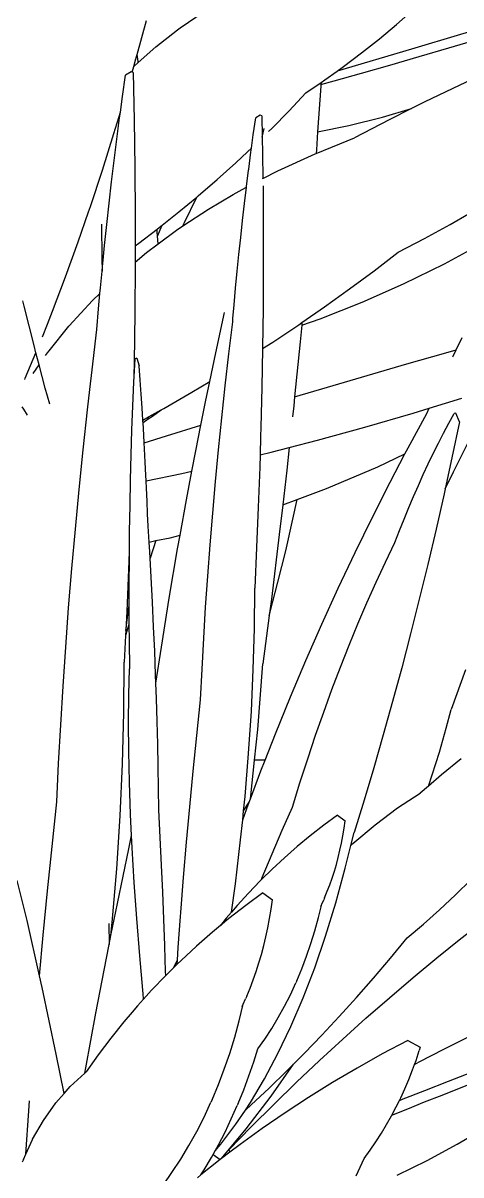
# Model space of a CAD drawing. Header units: metres. Extents: x 244.4 to 340.3, y -4.1 to 64.3.
# Drawn here: x 250.82 to 251.034, y 7.587 to 8.149 of the extents above; entities that cross this region are included whole.
import ezdxf

# ---------------------------------------------------------------- set-up
doc = ezdxf.new("R2010")
doc.units = ezdxf.units.M
doc.layers.add('Edges', color=7, linetype='Continuous')

# ---------------------------------------------------------------- blocks, each defined once
blk = doc.blocks.new('Novo+Sobrado2m fr')
for p, q in [((-4.6916, -1.07074), (-4.67998, -1.06285)), ((-4.586, -1.06911), (-4.57778, -1.06191)), ((-4.71268, -1.08376), (-4.70816, -1.06718)), ((-4.70349, -1.07996), (-4.69297, -1.0718)), ((-4.69297, -1.0718), (-4.6916, -1.07074)), ((-4.59444, -1.07613), (-4.586, -1.06911)), ((-4.53119, -1.06718), (-4.55481, -1.07407)), ((-4.60308, -1.08299), (-4.59444, -1.07613)), ((-4.55481, -1.07407), (-4.5788, -1.08113)), ((-4.56049, -1.08051), (-4.54555, -1.07607)), ((-4.71324, -1.08584), (-4.71268, -1.08376)), ((-4.71219, -1.08724), (-4.71268, -1.08376)), ((-4.71214, -1.08763), (-4.70349, -1.07996)), ((-4.5788, -1.08113), (-4.61499, -1.09186)), ((-4.61193, -1.08967), (-4.60308, -1.08299)), ((-4.57508, -1.0848), (-4.56049, -1.08051)), ((-4.71431, -1.08955), (-4.71324, -1.08584)), ((-4.71431, -1.08955), (-4.71214, -1.08763)), ((-4.71214, -1.08763), (-4.71219, -1.08724)), ((-4.6031, -1.09288), (-4.58929, -1.08892)), ((-4.58929, -1.08892), (-4.57508, -1.0848)), ((-4.71978, -1.10424), (-4.71831, -1.09379)), ((-4.7156, -1.09218), (-4.71831, -1.09379)), ((-4.71511, -1.09237), (-4.7156, -1.09218)), ((-4.71511, -1.09237), (-4.71431, -1.08955)), ((-4.71453, -1.09259), (-4.71511, -1.09237)), ((-4.71453, -1.09259), (-4.7141, -1.11574)), ((-4.62099, -1.09617), (-4.61499, -1.09186)), ((-4.61647, -1.09666), (-4.6031, -1.09288)), ((-4.61499, -1.09186), (-4.61193, -1.08967)), ((-4.53763, -1.09046), (-4.55524, -1.09868)), ((-4.63025, -1.10249), (-4.62292, -1.09749)), ((-4.62302, -1.09926), (-4.62456, -1.12149)), ((-4.62298, -1.09847), (-4.62302, -1.09926)), ((-4.62298, -1.09847), (-4.61647, -1.09666)), ((-4.62292, -1.09749), (-4.62298, -1.09847)), ((-4.62292, -1.09749), (-4.62099, -1.09617)), ((-4.55524, -1.09868), (-4.57261, -1.10708)), ((-4.72082, -1.11189), (-4.71978, -1.10424)), ((-4.63851, -1.11124), (-4.63025, -1.10249)), ((-4.64698, -1.11984), (-4.63851, -1.11124)), ((-4.59289, -1.11434), (-4.5787, -1.11013)), ((-4.5787, -1.11013), (-4.58973, -1.11566)), ((-4.57261, -1.10708), (-4.5787, -1.11013)), ((-4.72397, -1.12236), (-4.72082, -1.11189)), ((-4.72256, -1.12511), (-4.72119, -1.11468)), ((-4.72119, -1.11468), (-4.72082, -1.11189)), ((-4.7141, -1.11574), (-4.71382, -1.13905)), ((-4.65597, -1.12301), (-4.65479, -1.11463)), ((-4.65262, -1.11334), (-4.65479, -1.11463)), ((-4.65176, -1.11367), (-4.65262, -1.11334)), ((-4.65176, -1.11367), (-4.65157, -1.12401)), ((-4.60939, -1.11844), (-4.59289, -1.11434)), ((-4.58973, -1.11566), (-4.6066, -1.12443)), ((-4.72961, -1.14023), (-4.72397, -1.12236)), ((-4.65683, -1.12939), (-4.65597, -1.12301)), ((-4.65157, -1.12401), (-4.65074, -1.11982)), ((-4.64847, -1.12129), (-4.64698, -1.11984)), ((-4.62456, -1.12149), (-4.62517, -1.13028)), ((-4.62456, -1.12149), (-4.60939, -1.11844)), ((-4.72386, -1.13551), (-4.72256, -1.12511)), ((-4.65157, -1.12401), (-4.65142, -1.13222)), ((-4.6253, -1.13197), (-4.6066, -1.12443)), ((-4.66452, -1.13657), (-4.65882, -1.13124)), ((-4.65882, -1.13124), (-4.65683, -1.12939)), ((-4.65819, -1.13972), (-4.6571, -1.13137)), ((-4.6571, -1.13137), (-4.65683, -1.12939)), ((-4.65142, -1.13222), (-4.65127, -1.14428)), ((-4.64398, -1.1405), (-4.6257, -1.13213)), ((-4.6257, -1.13213), (-4.6253, -1.13197)), ((-4.62517, -1.13028), (-4.6253, -1.13197)), ((-4.72511, -1.1459), (-4.72386, -1.13551)), ((-4.71382, -1.13905), (-4.71368, -1.16252)), ((-4.67358, -1.14471), (-4.66452, -1.13657)), ((-4.65824, -1.14009), (-4.65819, -1.13972)), ((-4.73543, -1.15782), (-4.72961, -1.14023)), ((-4.68285, -1.15269), (-4.67358, -1.14471)), ((-4.65924, -1.14805), (-4.65824, -1.14009)), ((-4.65136, -1.14432), (-4.65127, -1.14428)), ((-4.65127, -1.14428), (-4.64398, -1.1405)), ((-4.72631, -1.15626), (-4.72511, -1.1459)), ((-4.66573, -1.15206), (-4.66139, -1.14952)), ((-4.66139, -1.14952), (-4.65928, -1.14843)), ((-4.66024, -1.15637), (-4.65928, -1.14843)), ((-4.65928, -1.14843), (-4.65924, -1.14805)), ((-4.65123, -1.14787), (-4.65119, -1.15089)), ((-4.65119, -1.15089), (-4.65108, -1.16968)), ((-4.72745, -1.1666), (-4.72631, -1.15626)), ((-4.6923, -1.16051), (-4.68359, -1.1533)), ((-4.68954, -1.16567), (-4.68359, -1.1533)), ((-4.68359, -1.1533), (-4.68285, -1.15269)), ((-4.67791, -1.15918), (-4.66573, -1.15206)), ((-4.6612, -1.16467), (-4.66024, -1.15637)), ((-4.74143, -1.17514), (-4.73632, -1.16041)), ((-4.73632, -1.16041), (-4.73543, -1.15782)), ((-4.70045, -1.16698), (-4.6923, -1.16051)), ((-4.69031, -1.16734), (-4.67791, -1.15918)), ((-4.55991, -1.16663), (-4.55091, -1.16149)), ((-4.73002, -1.1664), (-4.72984, -1.18303)), ((-4.72853, -1.17691), (-4.72745, -1.1666)), ((-4.71368, -1.16252), (-4.71368, -1.17705)), ((-4.70266, -1.17233), (-4.70045, -1.16698)), ((-4.70196, -1.16817), (-4.70045, -1.16698)), ((-4.6935, -1.16945), (-4.69031, -1.16734)), ((-4.69031, -1.16734), (-4.68954, -1.16567)), ((-4.66211, -1.17296), (-4.6612, -1.16467)), ((-4.57243, -1.17345), (-4.55991, -1.16663)), ((-4.7118, -1.17567), (-4.70293, -1.16892)), ((-4.70293, -1.16892), (-4.70196, -1.16817)), ((-4.70281, -1.1702), (-4.70293, -1.16892)), ((-4.70266, -1.17233), (-4.70281, -1.1702)), ((-4.7024, -1.17606), (-4.70266, -1.17233)), ((-4.7024, -1.17606), (-4.6935, -1.16945)), ((-4.66298, -1.18122), (-4.66211, -1.17296)), ((-4.65108, -1.16968), (-4.65108, -1.1886)), ((-4.58519, -1.1801), (-4.57243, -1.17345)), ((-4.74761, -1.19219), (-4.74143, -1.17514)), ((-4.72924, -1.18395), (-4.72853, -1.17691)), ((-4.71368, -1.17705), (-4.7118, -1.17567)), ((-4.71368, -1.17705), (-4.71368, -1.18497)), ((-4.70812, -1.18031), (-4.7024, -1.17606)), ((-4.5627, -1.18577), (-4.54294, -1.17502)), ((-4.72984, -1.18303), (-4.72978, -1.18946)), ((-4.72956, -1.1872), (-4.72924, -1.18395)), ((-4.71368, -1.18497), (-4.70812, -1.18031)), ((-4.6638, -1.18945), (-4.66298, -1.18122)), ((-4.59695, -1.18917), (-4.58519, -1.1801)), ((-4.73053, -1.19745), (-4.72978, -1.18946)), ((-4.72978, -1.18946), (-4.72956, -1.1872)), ((-4.71368, -1.18613), (-4.71383, -1.2099)), ((-4.71368, -1.18497), (-4.71368, -1.18613)), ((-4.66458, -1.19767), (-4.6638, -1.18945)), ((-4.65108, -1.1886), (-4.6512, -1.20764)), ((-4.60895, -1.19808), (-4.59695, -1.18917)), ((-4.5827, -1.19563), (-4.5627, -1.18577)), ((-4.75398, -1.20895), (-4.74761, -1.19219)), ((-4.60291, -1.20457), (-4.5827, -1.19563)), ((-4.73438, -1.20372), (-4.73079, -1.20032)), ((-4.73145, -1.20768), (-4.73079, -1.20032)), ((-4.73079, -1.20032), (-4.73053, -1.19745)), ((-4.66532, -1.20586), (-4.66458, -1.19767)), ((-4.6212, -1.20685), (-4.60895, -1.19808)), ((-4.76773, -1.20646), (-4.76839, -1.20378)), ((-4.76299, -1.22567), (-4.76773, -1.20646)), ((-4.74579, -1.21605), (-4.73438, -1.20372)), ((-4.66588, -1.21252), (-4.66532, -1.20586)), ((-4.63223, -1.21447), (-4.6212, -1.20685)), ((-4.62328, -1.21259), (-4.60291, -1.20457)), ((-4.75649, -1.21527), (-4.75398, -1.20895)), ((-4.73231, -1.21787), (-4.73145, -1.20768)), ((-4.71383, -1.2099), (-4.71413, -1.23381)), ((-4.6743, -1.22919), (-4.67001, -1.20956)), ((-4.666, -1.21402), (-4.66588, -1.21252)), ((-4.6512, -1.20764), (-4.65144, -1.22679)), ((-4.63235, -1.21571), (-4.62328, -1.21259)), ((-4.75889, -1.22133), (-4.75649, -1.21527)), ((-4.75562, -1.2282), (-4.74595, -1.21623)), ((-4.74595, -1.21623), (-4.74579, -1.21605)), ((-4.73468, -1.23744), (-4.73231, -1.21787)), ((-4.6679, -1.2297), (-4.666, -1.21402)), ((-4.64642, -1.22395), (-4.63369, -1.21548)), ((-4.63369, -1.21548), (-4.63223, -1.21447)), ((-4.63235, -1.21571), (-4.63309, -1.22379)), ((-4.63223, -1.21447), (-4.63235, -1.21571)), ((-4.65145, -1.22717), (-4.64642, -1.22395)), ((-4.63309, -1.22379), (-4.63579, -1.25061)), ((-4.55691, -1.22776), (-4.55399, -1.22175)), ((-4.76724, -1.24163), (-4.76207, -1.22917)), ((-4.76207, -1.22917), (-4.76299, -1.22567)), ((-4.76052, -1.23505), (-4.76207, -1.22917)), ((-4.75736, -1.23052), (-4.75645, -1.22923)), ((-4.75645, -1.22923), (-4.75562, -1.2282)), ((-4.67723, -1.24321), (-4.6743, -1.22919)), ((-4.66969, -1.24534), (-4.6679, -1.2297)), ((-4.65145, -1.22717), (-4.65179, -1.24605)), ((-4.65144, -1.22679), (-4.65145, -1.22717)), ((-4.58111, -1.23462), (-4.56193, -1.22917)), ((-4.56193, -1.22917), (-4.55691, -1.22776)), ((-4.55844, -1.2309), (-4.55691, -1.22776)), ((-4.76342, -1.2392), (-4.76052, -1.23505)), ((-4.75903, -1.2407), (-4.76052, -1.23505)), ((-4.71382, -1.23212), (-4.71425, -1.24072)), ((-4.71413, -1.23381), (-4.71425, -1.24072)), ((-4.71286, -1.23183), (-4.71382, -1.23212)), ((-4.71286, -1.23183), (-4.71166, -1.23555)), ((-4.6004, -1.24018), (-4.58111, -1.23462)), ((-4.55855, -1.23113), (-4.55844, -1.2309)), ((-4.75754, -1.24636), (-4.75903, -1.2407)), ((-4.73578, -1.2471), (-4.73468, -1.23744)), ((-4.71425, -1.24072), (-4.71439, -1.24346)), ((-4.71116, -1.24245), (-4.71166, -1.23555)), ((-4.61978, -1.24586), (-4.6004, -1.24018)), ((-4.76751, -1.24225), (-4.76724, -1.24163)), ((-4.7553, -1.25427), (-4.75754, -1.24636)), ((-4.71439, -1.24346), (-4.7149, -1.25503)), ((-4.71068, -1.24929), (-4.71116, -1.24245)), ((-4.68601, -1.24845), (-4.67723, -1.24321)), ((-4.67929, -1.25308), (-4.67723, -1.24321)), ((-4.67137, -1.26092), (-4.66969, -1.24534)), ((-4.65179, -1.24605), (-4.65226, -1.26542)), ((-4.63579, -1.25061), (-4.61978, -1.24586)), ((-4.73691, -1.25696), (-4.73578, -1.2471)), ((-4.71023, -1.25606), (-4.71068, -1.24929)), ((-4.69967, -1.25631), (-4.68601, -1.24845)), ((-4.63579, -1.25061), (-4.63624, -1.25509)), ((-4.57011, -1.25622), (-4.55411, -1.25136)), ((-4.76793, -1.25673), (-4.76875, -1.2555)), ((-4.76613, -1.25953), (-4.76793, -1.25673)), ((-4.73901, -1.27642), (-4.73691, -1.25696)), ((-4.7149, -1.25503), (-4.71534, -1.26683)), ((-4.70986, -1.26195), (-4.71023, -1.25606)), ((-4.70537, -1.25947), (-4.7009, -1.25699)), ((-4.70518, -1.26), (-4.7009, -1.25699)), ((-4.7009, -1.25699), (-4.69967, -1.25631)), ((-4.68157, -1.2645), (-4.67929, -1.25308)), ((-4.63624, -1.25509), (-4.63681, -1.26038)), ((-4.57802, -1.25863), (-4.57011, -1.25622)), ((-4.57124, -1.25877), (-4.57011, -1.25622)), ((-4.70986, -1.26195), (-4.70712, -1.26044)), ((-4.70981, -1.26276), (-4.70986, -1.26195)), ((-4.70978, -1.26323), (-4.70981, -1.26276)), ((-4.70978, -1.26323), (-4.70721, -1.26142)), ((-4.70941, -1.26939), (-4.70978, -1.26323)), ((-4.70721, -1.26142), (-4.70518, -1.26)), ((-4.70721, -1.26142), (-4.70712, -1.26044)), ((-4.70712, -1.26044), (-4.70537, -1.25947)), ((-4.70518, -1.26), (-4.70537, -1.25947)), ((-4.67295, -1.27646), (-4.67137, -1.26092)), ((-4.60155, -1.26544), (-4.57802, -1.25863)), ((-4.58031, -1.27544), (-4.57124, -1.25877)), ((-4.56053, -1.26351), (-4.55794, -1.25878)), ((-4.55532, -1.26276), (-4.55904, -1.28041)), ((-4.55709, -1.25864), (-4.55794, -1.25878)), ((-4.55532, -1.26276), (-4.55709, -1.25864)), ((-4.71534, -1.26683), (-4.71572, -1.27887)), ((-4.69826, -1.26967), (-4.68157, -1.2645)), ((-4.68406, -1.27699), (-4.68157, -1.2645)), ((-4.65226, -1.26542), (-4.65239, -1.27003)), ((-4.62465, -1.2718), (-4.60155, -1.26544)), ((-4.56562, -1.27324), (-4.56309, -1.26833)), ((-4.56309, -1.26833), (-4.56053, -1.26351)), ((-4.70919, -1.2731), (-4.70941, -1.26939)), ((-4.70919, -1.2731), (-4.69826, -1.26967)), ((-4.70903, -1.27595), (-4.70919, -1.2731)), ((-4.65239, -1.27003), (-4.65266, -1.279)), ((-4.63843, -1.27539), (-4.62465, -1.2718)), ((-4.56812, -1.27825), (-4.56562, -1.27324)), ((-4.55828, -1.28729), (-4.55135, -1.27364)), ((-4.74098, -1.29582), (-4.73901, -1.27642)), ((-4.71572, -1.27887), (-4.71603, -1.29114)), ((-4.70868, -1.28244), (-4.70903, -1.27595)), ((-4.68593, -1.28686), (-4.68406, -1.27699)), ((-4.67442, -1.29194), (-4.67295, -1.27646)), ((-4.65266, -1.279), (-4.65284, -1.2849)), ((-4.65266, -1.279), (-4.64727, -1.27769)), ((-4.64727, -1.27769), (-4.63843, -1.27539)), ((-4.63843, -1.27539), (-4.63963, -1.28644)), ((-4.59517, -1.28484), (-4.58193, -1.27852)), ((-4.58917, -1.2923), (-4.58193, -1.27852)), ((-4.58193, -1.27852), (-4.58031, -1.27544)), ((-4.57058, -1.28336), (-4.56812, -1.27825)), ((-4.70835, -1.28885), (-4.70868, -1.28244)), ((-4.65284, -1.2849), (-4.65354, -1.30447)), ((-4.62021, -1.2954), (-4.59517, -1.28484)), ((-4.57301, -1.28855), (-4.57058, -1.28336)), ((-4.55904, -1.28041), (-4.56235, -1.29558)), ((-4.71603, -1.29114), (-4.71629, -1.30363)), ((-4.70822, -1.29163), (-4.70835, -1.28885)), ((-4.70822, -1.29163), (-4.69089, -1.28799)), ((-4.69089, -1.28799), (-4.68593, -1.28686)), ((-4.6886, -1.30091), (-4.68593, -1.28686)), ((-4.63963, -1.28644), (-4.64158, -1.30324)), ((-4.5754, -1.29384), (-4.57301, -1.28855)), ((-4.56235, -1.29558), (-4.55828, -1.28729)), ((-4.74282, -1.31515), (-4.74098, -1.29582)), ((-4.70805, -1.29519), (-4.70822, -1.29163)), ((-4.70778, -1.30146), (-4.70805, -1.29519)), ((-4.67578, -1.30737), (-4.67442, -1.29194)), ((-4.63449, -1.30064), (-4.62021, -1.2954)), ((-4.59782, -1.30933), (-4.58917, -1.2923)), ((-4.57776, -1.29921), (-4.5754, -1.29384)), ((-4.56235, -1.29558), (-4.56285, -1.2979)), ((-4.70753, -1.30765), (-4.70778, -1.30146)), ((-4.69168, -1.31803), (-4.6886, -1.30091)), ((-4.64158, -1.30324), (-4.63449, -1.30064)), ((-4.6366, -1.31031), (-4.63449, -1.30064)), ((-4.58008, -1.30468), (-4.57776, -1.29921)), ((-4.56285, -1.2979), (-4.56678, -1.31522)), ((-4.71629, -1.30363), (-4.71648, -1.31635)), ((-4.7073, -1.31376), (-4.70753, -1.30765)), ((-4.67704, -1.32272), (-4.67578, -1.30737)), ((-4.65354, -1.30447), (-4.65435, -1.32415)), ((-4.64158, -1.30324), (-4.64327, -1.31784)), ((-4.58236, -1.31024), (-4.58008, -1.30468)), ((-4.70684, -1.32143), (-4.7073, -1.31376)), ((-4.64017, -1.32567), (-4.6366, -1.31031)), ((-4.60626, -1.32654), (-4.59782, -1.30933)), ((-4.58461, -1.31588), (-4.58236, -1.31024)), ((-4.74452, -1.3344), (-4.74282, -1.31515)), ((-4.71648, -1.31635), (-4.71657, -1.32584)), ((-4.70359, -1.32076), (-4.69661, -1.31931)), ((-4.69661, -1.31931), (-4.69168, -1.31803)), ((-4.6929, -1.32483), (-4.69168, -1.31803)), ((-4.64327, -1.31784), (-4.64716, -1.34929)), ((-4.58682, -1.32161), (-4.58461, -1.31588)), ((-4.56678, -1.31522), (-4.57081, -1.33237)), ((-4.70684, -1.32143), (-4.70359, -1.32076)), ((-4.70654, -1.32627), (-4.70684, -1.32143)), ((-4.70359, -1.32076), (-4.70638, -1.32922)), ((-4.69698, -1.34875), (-4.6929, -1.32483)), ((-4.67819, -1.33801), (-4.67704, -1.32272)), ((-4.65435, -1.32415), (-4.65528, -1.34392)), ((-4.59147, -1.33121), (-4.58682, -1.32161)), ((-4.71675, -1.33079), (-4.71776, -1.35535)), ((-4.71657, -1.32584), (-4.71675, -1.33079)), ((-4.7166, -1.3293), (-4.71667, -1.34247)), ((-4.71657, -1.32584), (-4.7166, -1.3293)), ((-4.70638, -1.32922), (-4.70654, -1.32627)), ((-4.70584, -1.33861), (-4.70638, -1.32922)), ((-4.64394, -1.34096), (-4.64017, -1.32567)), ((-4.61448, -1.34391), (-4.60626, -1.32654)), ((-4.74609, -1.35357), (-4.74452, -1.3344)), ((-4.59603, -1.34103), (-4.59147, -1.33121)), ((-4.57081, -1.33237), (-4.57495, -1.34935)), ((-4.7052, -1.35077), (-4.70584, -1.33861)), ((-4.67922, -1.35323), (-4.67819, -1.33801)), ((-4.64791, -1.35617), (-4.64394, -1.34096)), ((-4.60051, -1.35106), (-4.59603, -1.34103)), ((-4.71667, -1.34247), (-4.71667, -1.35299)), ((-4.65542, -1.36355), (-4.65528, -1.34392)), ((-4.62248, -1.36143), (-4.61448, -1.34391)), ((-4.71819, -1.36451), (-4.71667, -1.35299)), ((-4.71667, -1.35299), (-4.71667, -1.35585)), ((-4.70462, -1.36276), (-4.7052, -1.35077)), ((-4.70083, -1.37266), (-4.69698, -1.34875)), ((-4.68015, -1.36837), (-4.67922, -1.35323)), ((-4.64716, -1.34929), (-4.64821, -1.35727)), ((-4.6049, -1.36131), (-4.60051, -1.35106)), ((-4.57495, -1.34935), (-4.57919, -1.36614)), ((-4.74752, -1.37266), (-4.74609, -1.35357)), ((-4.71776, -1.35535), (-4.71819, -1.36451)), ((-4.71667, -1.35585), (-4.71664, -1.36159)), ((-4.64821, -1.35727), (-4.6513, -1.38077)), ((-4.64821, -1.35727), (-4.64791, -1.35617)), ((-4.71664, -1.36159), (-4.71831, -1.36708)), ((-4.71819, -1.36451), (-4.71831, -1.36708)), ((-4.71664, -1.36159), (-4.7166, -1.36945)), ((-4.7041, -1.37458), (-4.70462, -1.36276)), ((-4.65596, -1.38357), (-4.65542, -1.36355)), ((-4.63027, -1.37912), (-4.62248, -1.36143)), ((-4.60921, -1.37177), (-4.6049, -1.36131)), ((-4.71831, -1.36708), (-4.71892, -1.38003)), ((-4.7166, -1.36945), (-4.71647, -1.38327)), ((-4.68097, -1.38343), (-4.68015, -1.36837)), ((-4.57919, -1.36614), (-4.58353, -1.38276)), ((-4.74881, -1.39166), (-4.74752, -1.37266)), ((-4.70364, -1.38621), (-4.7041, -1.37458)), ((-4.70349, -1.39027), (-4.70083, -1.37266)), ((-4.61343, -1.38244), (-4.60921, -1.37177)), ((-4.71909, -1.40454), (-4.71892, -1.38003)), ((-4.65379, -1.41283), (-4.6513, -1.38077)), ((-4.63783, -1.39695), (-4.63027, -1.37912)), ((-4.71679, -1.39594), (-4.71647, -1.38327)), ((-4.70349, -1.39027), (-4.70364, -1.38621)), ((-4.68168, -1.3984), (-4.68097, -1.38343)), ((-4.65691, -1.40393), (-4.65596, -1.38357)), ((-4.61757, -1.39331), (-4.61343, -1.38244)), ((-4.58353, -1.38276), (-4.58798, -1.39919)), ((-4.55234, -1.38369), (-4.55935, -1.40315)), ((-4.74997, -1.41056), (-4.74881, -1.39166)), ((-4.70324, -1.39765), (-4.70349, -1.39027)), ((-4.71689, -1.4094), (-4.71679, -1.39594)), ((-4.70289, -1.40891), (-4.70324, -1.39765)), ((-4.64516, -1.41493), (-4.63783, -1.39695)), ((-4.62161, -1.40439), (-4.61757, -1.39331)), ((-4.68354, -1.41581), (-4.68168, -1.3984)), ((-4.58798, -1.39919), (-4.59253, -1.41543)), ((-4.56187, -1.41212), (-4.55935, -1.40315)), ((-4.71977, -1.42953), (-4.71909, -1.40454)), ((-4.71676, -1.42361), (-4.71689, -1.4094)), ((-4.70261, -1.41998), (-4.70289, -1.40891)), ((-4.65825, -1.4246), (-4.65691, -1.40393)), ((-4.62557, -1.41566), (-4.62161, -1.40439)), ((-4.751, -1.42936), (-4.74997, -1.41056)), ((-4.65535, -1.42774), (-4.65379, -1.41283)), ((-4.65018, -1.42774), (-4.64516, -1.41493)), ((-4.56517, -1.42388), (-4.56187, -1.41212)), ((-4.70239, -1.43085), (-4.70261, -1.41998)), ((-4.6853, -1.43316), (-4.68354, -1.41581)), ((-4.62943, -1.42713), (-4.62557, -1.41566)), ((-4.59253, -1.41543), (-4.59717, -1.43149)), ((-4.71642, -1.43856), (-4.71676, -1.42361)), ((-4.66, -1.44552), (-4.65825, -1.4246)), ((-4.57044, -1.44037), (-4.56517, -1.42388)), ((-4.75188, -1.44805), (-4.751, -1.42936)), ((-4.72095, -1.45495), (-4.71977, -1.42953)), ((-4.70223, -1.44152), (-4.70239, -1.43085)), ((-4.65717, -1.44512), (-4.65535, -1.42774)), ((-4.65018, -1.42774), (-4.65535, -1.42774)), ((-4.65227, -1.43305), (-4.65018, -1.42774)), ((-4.6332, -1.43879), (-4.62943, -1.42713)), ((-4.59717, -1.43149), (-4.60192, -1.44735)), ((-4.55457, -1.42713), (-4.56404, -1.43492)), ((-4.68696, -1.45047), (-4.6853, -1.43316)), ((-4.65735, -1.44655), (-4.65227, -1.43305)), ((-4.56404, -1.43492), (-4.57044, -1.44037)), ((-4.71585, -1.45421), (-4.71642, -1.43856)), ((-4.70213, -1.452), (-4.70223, -1.44152)), ((-4.63688, -1.45064), (-4.6332, -1.43879)), ((-4.57044, -1.44037), (-4.57448, -1.44381)), ((-4.7542, -1.46978), (-4.75188, -1.44805)), ((-4.66071, -1.45251), (-4.66, -1.44552)), ((-4.66071, -1.45251), (-4.65801, -1.44829)), ((-4.65915, -1.45131), (-4.65801, -1.44829)), ((-4.65801, -1.44829), (-4.65735, -1.44655)), ((-4.65735, -1.44655), (-4.65717, -1.44512)), ((-4.60192, -1.44735), (-4.60677, -1.46302)), ((-4.5856, -1.45107), (-4.57448, -1.44381)), ((-4.71535, -1.46447), (-4.71585, -1.45421)), ((-4.70143, -1.46555), (-4.70213, -1.452)), ((-4.68852, -1.46772), (-4.68696, -1.45047)), ((-4.66115, -1.45684), (-4.65915, -1.45131)), ((-4.66115, -1.45684), (-4.66071, -1.45251)), ((-4.64186, -1.4619), (-4.63688, -1.45064)), ((-4.59655, -1.45927), (-4.5856, -1.45107)), ((-4.72263, -1.48075), (-4.72095, -1.45495)), ((-4.66214, -1.46667), (-4.66115, -1.45684)), ((-4.62156, -1.45951), (-4.62815, -1.46462)), ((-4.6148, -1.45456), (-4.62156, -1.45951)), ((-4.6148, -1.45456), (-4.61111, -1.45728)), ((-4.61163, -1.46096), (-4.61111, -1.45728)), ((-4.60731, -1.4684), (-4.59655, -1.45927)), ((-4.71675, -1.47093), (-4.71535, -1.46447)), ((-4.71506, -1.47052), (-4.71535, -1.46447)), ((-4.70078, -1.47894), (-4.70143, -1.46555)), ((-4.64677, -1.47336), (-4.64186, -1.4619)), ((-4.62815, -1.46462), (-4.63455, -1.46989)), ((-4.61291, -1.46816), (-4.61223, -1.46459)), ((-4.61223, -1.46459), (-4.61163, -1.46096)), ((-4.60833, -1.46937), (-4.60677, -1.46302)), ((-4.7564, -1.49145), (-4.7542, -1.46978)), ((-4.72232, -1.49762), (-4.71675, -1.47093)), ((-4.71405, -1.48747), (-4.71506, -1.47052)), ((-4.68998, -1.48491), (-4.68852, -1.46772)), ((-4.66468, -1.48799), (-4.66214, -1.46667)), ((-4.63455, -1.46989), (-4.64078, -1.47532)), ((-4.61367, -1.47169), (-4.61291, -1.46816)), ((-4.61105, -1.48049), (-4.60833, -1.46937)), ((-4.60833, -1.46937), (-4.60731, -1.4684)), ((-4.6516, -1.48501), (-4.64677, -1.47336)), ((-4.64078, -1.47532), (-4.64682, -1.48092)), ((-4.61542, -1.47858), (-4.6145, -1.47516)), ((-4.6145, -1.47516), (-4.61367, -1.47169)), ((-4.72481, -1.50688), (-4.72263, -1.48075)), ((-4.70019, -1.49217), (-4.70078, -1.47894)), ((-4.64682, -1.48092), (-4.65199, -1.48598)), ((-4.61749, -1.48525), (-4.61641, -1.48194)), ((-4.61641, -1.48194), (-4.61542, -1.47858)), ((-4.61568, -1.49732), (-4.61105, -1.48049)), ((-4.7664, -1.50596), (-4.77116, -1.48636)), ((-4.71283, -1.50501), (-4.71405, -1.48747)), ((-4.69134, -1.50205), (-4.68998, -1.48491)), ((-4.66655, -1.5018), (-4.66468, -1.48799)), ((-4.65268, -1.48667), (-4.65836, -1.49257)), ((-4.65199, -1.48598), (-4.65268, -1.48667)), ((-4.65199, -1.48598), (-4.6516, -1.48501)), ((-4.61864, -1.48851), (-4.61749, -1.48525)), ((-4.55732, -1.49346), (-4.5496, -1.48597)), ((-4.75847, -1.51305), (-4.7564, -1.49145)), ((-4.69965, -1.50523), (-4.70019, -1.49217)), ((-4.65836, -1.49257), (-4.66386, -1.49864)), ((-4.65124, -1.49247), (-4.65968, -1.49864)), ((-4.65124, -1.49247), (-4.64662, -1.49586)), ((-4.62117, -1.49485), (-4.61987, -1.49171)), ((-4.61987, -1.49171), (-4.61864, -1.48851)), ((-4.56511, -1.5007), (-4.55732, -1.49346)), ((-4.72546, -1.5133), (-4.72232, -1.49762)), ((-4.65968, -1.49864), (-4.6679, -1.50502)), ((-4.66386, -1.49864), (-4.66655, -1.5018)), ((-4.64727, -1.50045), (-4.64662, -1.49586)), ((-4.62412, -1.50449), (-4.62257, -1.49801)), ((-4.623, -1.49897), (-4.62257, -1.49801)), ((-4.62257, -1.49801), (-4.62162, -1.49589)), ((-4.62117, -1.49485), (-4.62162, -1.49589)), ((-4.62067, -1.51349), (-4.61568, -1.49732)), ((-4.69261, -1.51912), (-4.69149, -1.50398)), ((-4.69149, -1.50398), (-4.69134, -1.50205)), ((-4.66917, -1.50486), (-4.67204, -1.50844)), ((-4.66655, -1.5018), (-4.66917, -1.50486)), ((-4.64802, -1.50498), (-4.64727, -1.50045)), ((-4.62587, -1.51092), (-4.62412, -1.50449)), ((-4.57296, -1.50769), (-4.56511, -1.5007)), ((-4.76027, -1.53292), (-4.7664, -1.50596)), ((-4.72646, -1.50742), (-4.72635, -1.5177)), ((-4.72546, -1.5133), (-4.72481, -1.50688)), ((-4.71139, -1.52312), (-4.71283, -1.50501)), ((-4.69917, -1.51812), (-4.69965, -1.50523)), ((-4.67204, -1.50844), (-4.67589, -1.51161)), ((-4.6679, -1.50502), (-4.67204, -1.50844)), ((-4.64982, -1.51385), (-4.64887, -1.50945)), ((-4.64887, -1.50945), (-4.64802, -1.50498)), ((-4.58086, -1.51444), (-4.57296, -1.50769)), ((-4.55464, -1.51478), (-4.54286, -1.5056)), ((-4.76027, -1.53292), (-4.75847, -1.51305)), ((-4.72635, -1.5177), (-4.72546, -1.5133)), ((-4.67589, -1.51161), (-4.68366, -1.51839)), ((-4.65086, -1.51818), (-4.64982, -1.51385)), ((-4.62781, -1.51721), (-4.62587, -1.51092)), ((-4.626, -1.52895), (-4.62067, -1.51349)), ((-4.58906, -1.52434), (-4.58086, -1.51444)), ((-4.56634, -1.52418), (-4.55464, -1.51478)), ((-4.72768, -1.52433), (-4.72635, -1.5177)), ((-4.69916, -1.5185), (-4.69917, -1.51812)), ((-4.69874, -1.53084), (-4.69916, -1.5185)), ((-4.69302, -1.52521), (-4.69261, -1.51912)), ((-4.68366, -1.51839), (-4.69121, -1.52537)), ((-4.65201, -1.52245), (-4.65086, -1.51818)), ((-4.62993, -1.52338), (-4.62781, -1.51721)), ((-4.73283, -1.55105), (-4.72768, -1.52433)), ((-4.70991, -1.53989), (-4.71139, -1.52312)), ((-4.69317, -1.52729), (-4.69472, -1.52881)), ((-4.69472, -1.52881), (-4.69405, -1.52737)), ((-4.69405, -1.52737), (-4.69302, -1.52521)), ((-4.69317, -1.52729), (-4.69302, -1.52521)), ((-4.69121, -1.52537), (-4.69317, -1.52729)), ((-4.65459, -1.53079), (-4.65325, -1.52665)), ((-4.65325, -1.52665), (-4.65201, -1.52245)), ((-4.63224, -1.52942), (-4.62993, -1.52338)), ((-4.59733, -1.53403), (-4.58906, -1.52434)), ((-4.57796, -1.53378), (-4.56634, -1.52418)), ((-4.759, -1.53852), (-4.76027, -1.53292)), ((-4.69869, -1.53271), (-4.70562, -1.53992)), ((-4.69869, -1.53271), (-4.69874, -1.53084)), ((-4.69853, -1.53255), (-4.69869, -1.53271)), ((-4.69472, -1.52881), (-4.69853, -1.53255)), ((-4.65602, -1.53485), (-4.65459, -1.53079)), ((-4.63473, -1.53532), (-4.63224, -1.52942)), ((-4.63166, -1.54368), (-4.626, -1.52895)), ((-4.75211, -1.57103), (-4.759, -1.53852)), ((-4.65756, -1.53885), (-4.65602, -1.53485)), ((-4.63786, -1.54211), (-4.63518, -1.53635)), ((-4.63473, -1.53532), (-4.63518, -1.53635)), ((-4.60567, -1.54351), (-4.59733, -1.53403)), ((-4.5895, -1.54358), (-4.57796, -1.53378)), ((-4.70951, -1.54422), (-4.71248, -1.5475)), ((-4.70975, -1.54176), (-4.70991, -1.53989)), ((-4.70951, -1.54422), (-4.70975, -1.54176)), ((-4.70562, -1.53992), (-4.70951, -1.54422)), ((-4.66094, -1.54671), (-4.65975, -1.54406)), ((-4.65919, -1.54277), (-4.65975, -1.54406)), ((-4.65919, -1.54277), (-4.65756, -1.53885)), ((-4.64072, -1.54774), (-4.63786, -1.54211)), ((-4.63764, -1.55764), (-4.63166, -1.54368)), ((-4.61407, -1.55276), (-4.60567, -1.54351)), ((-4.60097, -1.55359), (-4.5895, -1.54358)), ((-4.71248, -1.5475), (-4.71515, -1.55063)), ((-4.66287, -1.5548), (-4.66094, -1.54671)), ((-4.66147, -1.54791), (-4.66094, -1.54671)), ((-4.64376, -1.55323), (-4.64072, -1.54774)), ((-4.73777, -1.57777), (-4.73283, -1.55105)), ((-4.7191, -1.55526), (-4.7255, -1.56322)), ((-4.71515, -1.55063), (-4.7191, -1.55526)), ((-4.66505, -1.56283), (-4.66287, -1.5548)), ((-4.64698, -1.55858), (-4.64376, -1.55323)), ((-4.62253, -1.5618), (-4.61407, -1.55276)), ((-4.61234, -1.5638), (-4.60097, -1.55359)), ((-4.65039, -1.56379), (-4.64698, -1.55858)), ((-4.64392, -1.5708), (-4.63764, -1.55764)), ((-4.7255, -1.56322), (-4.73166, -1.57137)), ((-4.66747, -1.57069), (-4.66505, -1.56283)), ((-4.65375, -1.56855), (-4.65039, -1.56379)), ((-4.63104, -1.57062), (-4.62253, -1.5618)), ((-4.62364, -1.5742), (-4.61234, -1.5638)), ((-4.58047, -1.56435), (-4.59303, -1.57101)), ((-4.58047, -1.56435), (-4.57454, -1.56764)), ((-4.56298, -1.56865), (-4.551, -1.56259)), ((-4.75022, -1.58069), (-4.75211, -1.57103)), ((-4.73166, -1.57137), (-4.73759, -1.5797)), ((-4.67012, -1.57838), (-4.66747, -1.57069)), ((-4.65573, -1.57483), (-4.65375, -1.56855)), ((-4.65397, -1.56886), (-4.65375, -1.56855)), ((-4.6505, -1.58315), (-4.64392, -1.5708)), ((-4.63635, -1.57594), (-4.63104, -1.57062)), ((-4.59303, -1.57101), (-4.60531, -1.57787)), ((-4.57655, -1.57411), (-4.57501, -1.56938)), ((-4.57454, -1.56764), (-4.57501, -1.56938)), ((-4.57497, -1.5749), (-4.56298, -1.56865)), ((-4.73822, -1.58029), (-4.73777, -1.57777)), ((-4.65811, -1.58172), (-4.65573, -1.57483)), ((-4.64732, -1.59159), (-4.63635, -1.57594)), ((-4.63962, -1.57921), (-4.63635, -1.57594)), ((-4.63484, -1.5848), (-4.62364, -1.5742)), ((-4.60531, -1.57787), (-4.61731, -1.58493)), ((-4.57822, -1.57878), (-4.57728, -1.57614)), ((-4.57728, -1.57614), (-4.57655, -1.57411)), ((-4.57728, -1.57614), (-4.57497, -1.5749)), ((-4.74833, -1.59033), (-4.75022, -1.58069)), ((-4.74534, -1.58692), (-4.73822, -1.58029)), ((-4.73822, -1.58029), (-4.73759, -1.5797)), ((-4.67301, -1.58592), (-4.67012, -1.57838)), ((-4.66066, -1.58848), (-4.65811, -1.58172)), ((-4.65735, -1.59465), (-4.6505, -1.58315)), ((-4.64826, -1.58759), (-4.63962, -1.57921)), ((-4.58193, -1.58792), (-4.58001, -1.58338)), ((-4.58001, -1.58338), (-4.57822, -1.57878)), ((-4.54914, -1.57988), (-4.56084, -1.5844)), ((-4.74833, -1.59033), (-4.74534, -1.58692)), ((-4.67612, -1.59329), (-4.67301, -1.58592)), ((-4.66338, -1.59512), (-4.66066, -1.58848)), ((-4.65694, -1.59573), (-4.64826, -1.58759)), ((-4.64595, -1.59559), (-4.63484, -1.5848)), ((-4.61731, -1.58493), (-4.62903, -1.59218)), ((-4.58398, -1.5924), (-4.58193, -1.58792)), ((-4.57239, -1.58889), (-4.58379, -1.59333)), ((-4.56084, -1.5844), (-4.57239, -1.58889)), ((-4.56384, -1.59101), (-4.55537, -1.58768)), ((-4.55537, -1.58768), (-4.54704, -1.5844)), ((-4.76552, -1.59876), (-4.76516, -1.59385)), ((-4.75228, -1.59483), (-4.74833, -1.59033)), ((-4.68002, -1.60177), (-4.67668, -1.59457)), ((-4.67612, -1.59329), (-4.67668, -1.59457)), ((-4.65984, -1.59835), (-4.65735, -1.59465)), ((-4.65942, -1.60743), (-4.64732, -1.59159)), ((-4.62903, -1.59218), (-4.64046, -1.59963)), ((-4.58616, -1.59682), (-4.58459, -1.59363)), ((-4.58459, -1.59363), (-4.58398, -1.5924)), ((-4.58459, -1.59363), (-4.58379, -1.59333)), ((-4.58057, -1.59771), (-4.57246, -1.59437)), ((-4.57246, -1.59437), (-4.56384, -1.59101)), ((-4.76696, -1.61977), (-4.76552, -1.59876)), ((-4.75842, -1.6034), (-4.75228, -1.59483)), ((-4.66671, -1.60267), (-4.66383, -1.59615)), ((-4.66448, -1.60527), (-4.65984, -1.59835)), ((-4.66338, -1.59512), (-4.66383, -1.59615)), ((-4.65984, -1.59835), (-4.65694, -1.59573)), ((-4.65697, -1.60657), (-4.64595, -1.59559)), ((-4.64046, -1.59963), (-4.6516, -1.60727)), ((-4.58832, -1.60089), (-4.58616, -1.59682)), ((-4.58832, -1.60089), (-4.58057, -1.59771)), ((-4.7637, -1.61259), (-4.75842, -1.6034)), ((-4.68359, -1.6088), (-4.68002, -1.60177)), ((-4.67185, -1.61501), (-4.66448, -1.60527)), ((-4.66977, -1.60906), (-4.66671, -1.60267)), ((-4.59345, -1.60967), (-4.59089, -1.60545)), ((-4.59089, -1.60545), (-4.58846, -1.60117)), ((-4.58846, -1.60117), (-4.58832, -1.60089)), ((-4.68739, -1.61565), (-4.68359, -1.6088)), ((-4.673, -1.61533), (-4.66977, -1.60906)), ((-4.67156, -1.62202), (-4.65942, -1.60743)), ((-4.6679, -1.61775), (-4.65697, -1.60657)), ((-4.6516, -1.60727), (-4.66245, -1.6151)), ((-4.59613, -1.61382), (-4.59345, -1.60967)), ((-4.55651, -1.61498), (-4.5419, -1.60637)), ((-4.76696, -1.61977), (-4.76372, -1.61263)), ((-4.76372, -1.61263), (-4.7637, -1.61259)), ((-4.69141, -1.62233), (-4.68739, -1.61565)), ((-4.67456, -1.61815), (-4.67185, -1.61501)), ((-4.67456, -1.61815), (-4.673, -1.61533)), ((-4.66245, -1.6151), (-4.66744, -1.6189)), ((-4.59893, -1.6179), (-4.59613, -1.61382)), ((-4.57112, -1.62288), (-4.55651, -1.61498)), ((-4.76819, -1.62248), (-4.76875, -1.62377)), ((-4.76819, -1.62248), (-4.76696, -1.61977)), ((-4.69566, -1.62884), (-4.69141, -1.62233)), ((-4.67995, -1.62747), (-4.67639, -1.62146)), ((-4.67639, -1.62146), (-4.67561, -1.62005)), ((-4.67561, -1.62005), (-4.67456, -1.61815)), ((-4.67561, -1.62005), (-4.67216, -1.62248)), ((-4.67216, -1.62248), (-4.67301, -1.62313)), ((-4.67156, -1.62202), (-4.67216, -1.62248)), ((-4.66744, -1.6189), (-4.67156, -1.62202)), ((-4.6679, -1.61775), (-4.66744, -1.6189)), ((-4.6057, -1.63037), (-4.60186, -1.62192)), ((-4.60186, -1.62192), (-4.59893, -1.6179)), ((-4.67301, -1.62313), (-4.6815, -1.62992)), ((-4.6815, -1.62992), (-4.67995, -1.62747)), ((-4.58571, -1.63004), (-4.57112, -1.62288)), ((-4.69986, -1.63477), (-4.69566, -1.62884)), ((-4.6815, -1.62992), (-4.68328, -1.63134))]:
    blk.add_line(p, q)

msp = doc.modelspace()

# ---------------------------------------------------------------- block references
at = {"layer": 'Edges'}
msp.add_blockref('Novo+Sobrado2m fr', (255.5882, 9.21727), dxfattribs=at)

doc.saveas('drawing.dxf')
